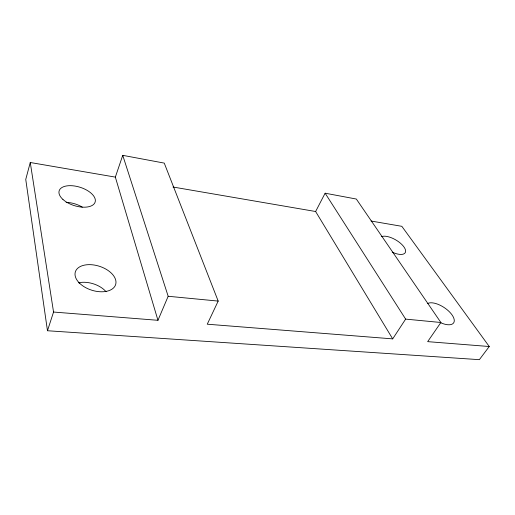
<?xml version="1.0" encoding="UTF-8"?>
<svg xmlns="http://www.w3.org/2000/svg" width="515" height="515" viewBox="0 0 515 515"><rect width="100%" height="100%" fill="white"/><g stroke="black" fill="none" stroke-linecap="round" stroke-linejoin="round"><path stroke-width="0.77" d="M47.47 330.746L53.547 312.045L157.957 320.304L115.341 177.115L30.263 162.502L25.75 179.42L47.47 330.746L479.362 359.663L489.25 346.518L401.835 226.317L371.051 221.032M115.341 177.115L122.744 155.337L164.259 163.107L218.186 301.082L207.262 324.205L392.694 338.876L405.64 319.113L440.879 322.499L427.669 341.645L489.25 346.518M157.957 320.304L168.167 296.273L122.744 155.337M392.694 338.876L315.624 211.511L325.126 193.202L356.329 199.041L440.879 322.499M168.167 296.273L218.186 301.082M172.995 187.016L315.624 211.511M325.126 193.202L405.64 319.113M30.263 162.502L53.547 312.045M78.544 282.806A20.793 12.785 17 0 1 106.071 291.709M66.113 202.369A18.585 9.824 16.9 0 1 82.303 207.152M381.609 236.63A14.613 6.257 30.2 0 1 404.088 247.142A14.613 6.257 30.2 0 1 392.243 252.176M427.444 303.625A16.422 7.519 33.4 0 1 452.189 315.129A16.422 7.519 33.4 0 1 440.447 322.628M79.754 283.392A21.128 12.566 17.6 0 0 114.736 286.482A21.128 12.566 17.6 0 0 92.011 264.762A21.128 12.566 17.6 0 0 79.754 283.392M62.907 199.421A18.849 9.618 17.4 0 0 94.11 203.895A18.849 9.618 17.4 0 0 74.443 185.979A18.849 9.618 17.4 0 0 62.907 199.421"/></g></svg>
